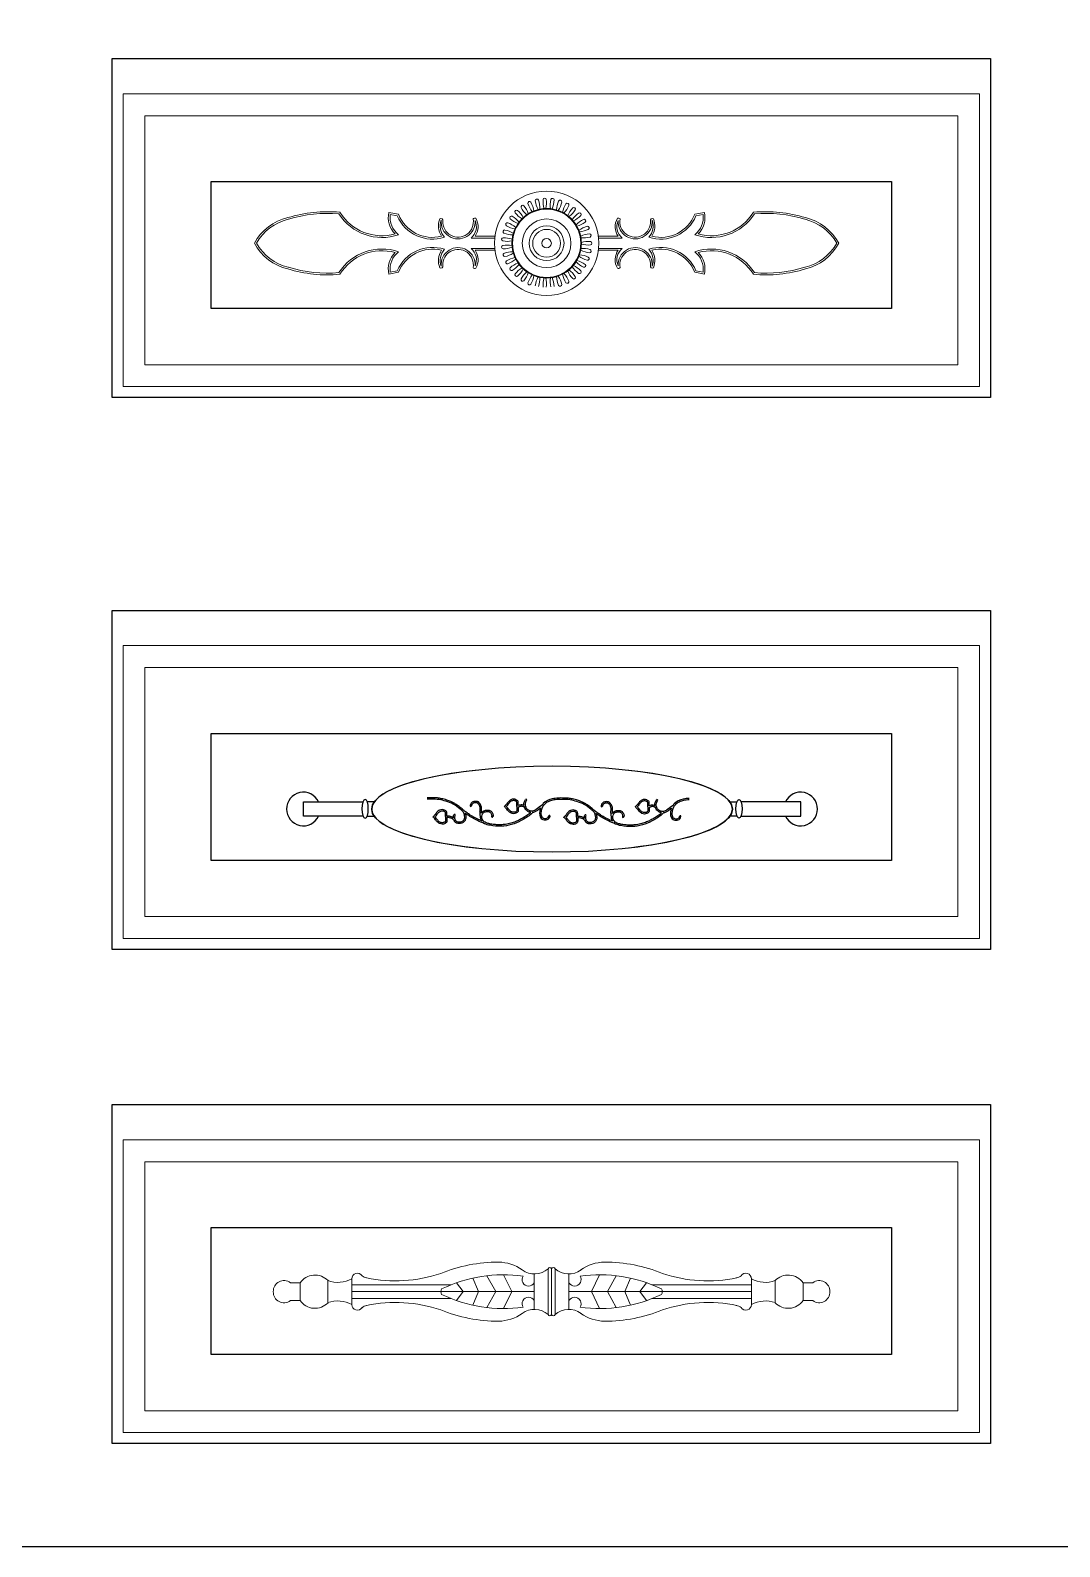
# Model space of a CAD drawing. Header units: millimetres. Extents: x -159343 to -156938, y -78749 to -77939.
# Drawn here: x -158751.1 to -158455.2, y -78748.7 to -78312.9 of the extents above; entities that cross this region are included whole.
import ezdxf

# ---------------------------------------------------------------- set-up
doc = ezdxf.new("R2010")
doc.units = ezdxf.units.MM
doc.header["$LTSCALE"] = 2
doc.header["$MEASUREMENT"] = 0
doc.layers.get('0').update_dxf_attribs({"linetype": 'CONTINUOUS'})
doc.layers.add('ZB_厨柜', color=7, linetype='CONTINUOUS')
doc.layers.add('图层3', color=3, linetype='CONTINUOUS')
doc.layers.add('刀型线', color=67, linetype='CONTINUOUS', lineweight=9)
doc.layers.add('标注', color=7, linetype='CONTINUOUS', lineweight=25)

# ---------------------------------------------------------------- blocks, each defined once
blk = doc.blocks.new('y6y7')
at = {"layer": '标注', "color": 7, "lineweight": 5}
for p, q in [((78411.84, -37299.5), (78411.84, -37296.68)), ((78416.96, -37299.5), (78416.96, -37296.68)), ((78414.4, -37299.5), (78411.84, -37299.5)), ((78414.4, -37299.5), (78416.96, -37299.5)), ((78411.24, -37307.5), (78414.4, -37307.5)), ((78417.56, -37307.5), (78414.4, -37307.5)), ((78410.7, -37314.33), (78414.4, -37314.33)), ((78418.1, -37314.33), (78414.4, -37314.33)), ((78414.4, -37371.78), (78407.8, -37371.78)), ((78414.4, -37371.78), (78407.8, -37371.78)), ((78414.4, -37370.78), (78407.84, -37370.78)), ((78414.4, -37370.78), (78420.97, -37370.78)), ((78414.4, -37371.78), (78421, -37371.78)), ((78414.4, -37371.78), (78421, -37371.78)), ((78414.4, -37372.78), (78407.84, -37372.78)), ((78414.4, -37372.78), (78420.97, -37372.78)), ((78410.7, -37429.23), (78414.4, -37429.23)), ((78418.11, -37429.23), (78414.4, -37429.23)), ((78411.24, -37436.07), (78414.4, -37436.07)), ((78417.56, -37436.07), (78414.4, -37436.07)), ((78414.4, -37444.07), (78411.85, -37444.07)), ((78411.85, -37444.07), (78411.85, -37446.89)), ((78414.4, -37444.07), (78416.96, -37444.07)), ((78416.96, -37444.07), (78416.96, -37446.89))]:
    blk.add_line(p, q, dxfattribs=at)
at = {"layer": '标注', "color": 1, "lineweight": 5}
for p, q in [((78412.42, -37314.33), (78412.42, -37342.89)), ((78414.4, -37314.33), (78414.4, -37339.97)), ((78416.39, -37314.33), (78416.39, -37342.89)), ((78412.42, -37429.23), (78412.42, -37400.67)), ((78416.39, -37429.23), (78416.39, -37400.67)), ((78414.4, -37429.23), (78414.4, -37403.6))]:
    blk.add_line(p, q, dxfattribs=at)
at = {"layer": '标注', "color": 2, "lineweight": 5}
for p, q in [((78414.4, -37339.97), (78414.4, -37366.78)), ((78414.4, -37346.4), (78411.83, -37344.47)), ((78414.4, -37346.4), (78416.98, -37344.47)), ((78414.4, -37350.75), (78410.51, -37349.11)), ((78414.4, -37350.75), (78418.3, -37349.11)), ((78414.4, -37355.75), (78409.82, -37353.2)), ((78414.4, -37355.75), (78418.99, -37353.2)), ((78414.4, -37360.35), (78409.54, -37357.99)), ((78414.4, -37360.35), (78419.27, -37357.99)), ((78414.4, -37366.78), (78409.31, -37366.78)), ((78414.4, -37366.78), (78419.5, -37366.78)), ((78414.4, -37376.78), (78409.31, -37376.78)), ((78414.4, -37376.78), (78419.5, -37376.78)), ((78414.4, -37403.6), (78414.4, -37376.78)), ((78414.4, -37383.21), (78409.54, -37385.58)), ((78414.4, -37383.21), (78419.27, -37385.58)), ((78414.4, -37387.81), (78409.82, -37390.36)), ((78414.4, -37387.81), (78418.99, -37390.36)), ((78414.4, -37392.81), (78410.51, -37394.46)), ((78414.4, -37392.81), (78418.3, -37394.46)), ((78414.4, -37397.17), (78411.83, -37399.09)), ((78414.4, -37397.17), (78416.98, -37399.09))]:
    blk.add_line(p, q, dxfattribs=at)
at = {"layer": '标注', "color": 7, "lineweight": 5}
for centre, radius, start, end in [((78414.28, -37294.84), 3.06, 87.7357, 217.0762), ((78414.52, -37294.84), 3.06, 322.9263, 92.2667), ((78414.79, -37303.74), 5.17, 124.7525, 226.6525), ((78414.02, -37303.74), 5.17, 313.35, 55.2499), ((78403.48, -37310.32), 8.26, 330.9365, 20.0049), ((78425.32, -37310.32), 8.26, 159.9976, 209.066), ((78410.72, -37315.96), 1.63, 90.6089, 236.0231), ((78418.09, -37315.96), 1.63, 303.9794, 89.3935), ((78371.02, -37326.95), 40.28, 341.2382, 12.0238), ((78408.34, -37318.8), 2.09, 3.1584, 45.3565), ((78457.78, -37326.95), 40.28, 167.9786, 198.7643), ((78420.46, -37318.8), 2.09, 134.6459, 176.8441), ((78450.62, -37356.66), 44.72, 157.9933, 179.8598), ((78378.19, -37356.66), 44.72, 0.1426, 22.0091), ((78417.97, -37356.33), 12.07, 181.0484, 215.4363), ((78410.83, -37356.33), 12.07, 324.5661, 358.9541), ((78403.36, -37366.87), 5.95, 318.8168, 36.5516), ((78425.44, -37366.87), 5.95, 143.4508, 221.1857), ((78407.97, -37371.29), 0.524, 105.3004, 250.8308), ((78407.97, -37372.28), 0.524, 109.1716, 254.7021), ((78420.83, -37371.29), 0.524, 289.1716, 74.7021), ((78420.83, -37372.28), 0.524, 285.3004, 70.8308), ((78403.36, -37376.7), 5.95, 323.4508, 41.1857), ((78425.45, -37376.7), 5.95, 138.8168, 216.5516), ((78417.97, -37387.24), 12.07, 144.5661, 178.9541), ((78410.83, -37387.24), 12.07, 1.0484, 35.4363), ((78450.62, -37386.9), 44.72, 180.1426, 202.0091), ((78378.19, -37386.91), 44.72, 337.9933, 359.8598), ((78371.03, -37416.62), 40.28, 347.9786, 18.7643), ((78457.78, -37416.62), 40.28, 161.2382, 192.0238), ((78410.72, -37427.61), 1.63, 123.9794, 269.3935), ((78408.34, -37424.77), 2.09, 314.6459, 356.8441), ((78418.09, -37427.6), 1.63, 270.6089, 56.0231), ((78420.47, -37424.77), 2.09, 183.1584, 225.3565), ((78403.48, -37433.24), 8.26, 339.9976, 29.066), ((78425.32, -37433.24), 8.26, 150.9365, 200.0049), ((78414.79, -37439.82), 5.17, 133.35, 235.2499), ((78414.02, -37439.82), 5.17, 304.7525, 46.6525), ((78414.28, -37448.73), 3.06, 142.9263, 272.2667), ((78414.53, -37448.73), 3.06, 267.7357, 37.0762)]:
    blk.add_arc(centre, radius, start, end, dxfattribs=at)
at = {"layer": '标注', "color": 2, "lineweight": 5}
for centre, radius, start, end in [((78450.52, -37357.99), 40.98, 154.2305, 187.8848), ((78414.4, -37341.6), 1.64, 61.067, 118.9354), ((78378.29, -37357.99), 40.98, 352.1176, 25.772), ((78410.94, -37365.16), 1.86, 299.482, 123.1557), ((78417.87, -37365.16), 1.86, 56.8467, 240.5205), ((78410.94, -37378.4), 1.86, 236.8467, 60.5205), ((78417.87, -37378.4), 1.86, 119.482, 303.1557), ((78450.52, -37385.58), 40.98, 172.1176, 205.772), ((78378.29, -37385.58), 40.98, 334.2305, 7.8848), ((78414.4, -37401.96), 1.64, 241.067, 298.9354)]:
    blk.add_arc(centre, radius, start, end, dxfattribs=at)
blk = doc.blocks.new('调花')
at = {"color": 4}
for centre, radius, start, end in [((6.4, 12.9), 0.501, 174.0944, 0.1746), ((47.5, 13.1), 0.503, 355.4158, 162.8765), ((74.6, 12.1), 0.503, 175.0451, 342.9694), ((23.1, 1.3), 0.5, 143.3954, 322.7227), ((62.8, 5.4), 0.5, 346.5191, 163.1639)]:
    blk.add_arc(centre, radius, start, end, dxfattribs=at)
for points, knots in [([(0, 1), (0.3, 1), (0.7, 1.1), (1.8, 1.1), (2.5, 1.2), (3.7, 1.4), (4.3, 1.5), (5.3, 1.8), (5.9, 2), (7.4, 2.7), (8.4, 3.2), (9.9, 4.5), (10.5, 5.1), (11.4, 6.5), (11.8, 7.3), (12.2, 8.6), (12.3, 9.1), (12.4, 10.2), (12.5, 10.9), (12.4, 12.1), (12.2, 12.6), (12, 13.2), (11.8, 13.4), (11.6, 13.8), (11.4, 14), (11, 14.2), (10.8, 14.4), (10.2, 14.6), (9.7, 14.7), (8.9, 14.7), (8.5, 14.6), (7.8, 14.3), (7.5, 14.1), (7.2, 13.7), (7.1, 13.6), (7, 13.4), (7, 13.2), (7, 13), (6.9, 13), (6.9, 13), (6.9, 12.9), (6.9, 12.9)], [0.074553, 0.074553, 0.074553, 0.074553, 1.114666, 1.114666, 3.343999, 3.343999, 5.111464, 5.111464, 6.87893, 6.87893, 10.413862, 10.413862, 13.306099, 13.306099, 16.198337, 16.198337, 17.603826, 17.603826, 19.782765, 19.782765, 21.448853, 21.448853, 22.479582, 22.479582, 23.459313, 23.459313, 24.439045, 24.439045, 26.03563, 26.03563, 27.632215, 27.632215, 29.228801, 29.228801, 29.652425, 29.652425, 30.499673, 30.499673, 30.620902, 30.620902, 30.703439, 30.703439, 30.703439, 30.703439]), ([(12.7, 7.1), (13, 7.8), (13.7, 10.4), (13.3, 14.5), (9.5, 16.1), (6.8, 15.2), (6, 13.6), (5.9, 13), (5.9, 13)], [15.312614, 15.312614, 15.312614, 15.312614, 17.683241, 22.927089, 25.872587, 28.874452, 30.539402, 30.703439, 30.703439, 30.703439, 30.703439]), ([(18.4, 10.4), (18.7, 10.7), (21.1, 13), (26.2, 16.1), (33.5, 19.3), (41.2, 20.5), (47.7, 19.9), (51.8, 18.9), (53, 18.4)], [2.392348, 2.392348, 2.392348, 2.392348, 3.718045, 12.459379, 20.009956, 27.539148, 35.557318, 39.66696, 39.66696, 39.66696, 39.66696]), ([(19.8, 10.3), (19.9, 10.4), (19.9, 10.4), (21.6, 11.9), (23.4, 13.2), (26.2, 14.7), (27.1, 15.2), (28.8, 16.1), (29.7, 16.5), (31.8, 17.3), (32.9, 17.7), (35.4, 18.4), (36.6, 18.7), (39.1, 19), (40.3, 19.1), (42.8, 19.2), (44, 19.2), (46.3, 18.9), (47.4, 18.8), (49, 18.5), (49.4, 18.4), (50.3, 18.2), (50.8, 18.1), (51.7, 17.8), (52.2, 17.6), (53.1, 17.1), (53.4, 16.8), (54.1, 16), (54.4, 15.5), (54.8, 14.6), (54.9, 14.1), (54.9, 13.1), (54.8, 12.6), (54.6, 11.7), (54.4, 11.3), (54, 10.7), (53.8, 10.4), (53.4, 10.2), (53.3, 10.1), (53.1, 9.9), (52.9, 9.9), (52.5, 9.7), (52.2, 9.7), (51.6, 9.6), (51.3, 9.5), (50.7, 9.5), (50.4, 9.6), (49.9, 9.6), (49.7, 9.7), (49.4, 9.8), (49.3, 9.9), (49, 10.1), (48.9, 10.2), (48.5, 10.6), (48.3, 10.8), (48, 11.5), (47.9, 11.8), (47.8, 12.2), (47.8, 12.3), (47.9, 12.5), (47.9, 12.6), (47.9, 12.8), (47.9, 12.9), (48, 13.1)], [3.452137, 3.452137, 3.452137, 3.452137, 3.687814, 3.687814, 10.458622, 10.458622, 13.435675, 13.435675, 16.412727, 16.412727, 20.308649, 20.308649, 24.204571, 24.204571, 28.035904, 28.035904, 31.867237, 31.867237, 35.220698, 35.220698, 36.611704, 36.611704, 38.00271, 38.00271, 39.833844, 39.833844, 41.664978, 41.664978, 43.496111, 43.496111, 45.327245, 45.327245, 47.158379, 47.158379, 48.52514, 48.52514, 49.891901, 49.891901, 50.514181, 50.514181, 51.136461, 51.136461, 52.193959, 52.193959, 53.246431, 53.246431, 54.298904, 54.298904, 55.081207, 55.081207, 55.758451, 55.758451, 56.435694, 56.435694, 57.790182, 57.790182, 59.144669, 59.144669, 59.56664, 59.56664, 59.988611, 59.988611, 60.432318, 60.432318, 60.432318, 60.432318]), ([(28.8, 6.7), (28.8, 7), (28.9, 7.9), (28.5, 9.7), (30.3, 11), (32.2, 11.3), (34.3, 10.8), (36.2, 9.1), (37.4, 7.2), (38.4, 6.3), (38.8, 6), (38.9, 6)], [0.697078, 0.697078, 0.697078, 0.697078, 1.601827, 3.506317, 5.609318, 7.436503, 9.2455, 11.910396, 14.752319, 15.940506, 16.122764, 16.122764, 16.122764, 16.122764]), ([(55.2, 10.7), (54.9, 10.1), (53.9, 9), (51.6, 8.4), (49.1, 8.6), (47.4, 10.1), (46.7, 11.9), (46.9, 12.9), (47, 13.3)], [48.32275, 48.32275, 48.32275, 48.32275, 50.116936, 52.718699, 55.20834, 57.27498, 59.304814, 60.432318, 60.432318, 60.432318, 60.432318]), ([(53, 18.4), (54.7, 17.6), (58.9, 15.8), (63.6, 13.2), (66.4, 11.1), (67, 10.7)], [0.351974, 0.351974, 0.351974, 0.351974, 5.923318, 14.199871, 16.388407, 16.388407, 16.388407, 16.388407]), ([(55, 16.4), (55.4, 15.8), (55.8, 14.8), (55.9, 13.7), (55.9, 13.2)], [42.475682, 42.475682, 42.475682, 42.475682, 44.303187, 45.75562, 45.75562, 45.75562, 45.75562]), ([(55, 16.4), (55.8, 16), (56.5, 15.7), (59.3, 14.4), (61.4, 13.3), (64, 11.6), (64.8, 11.1), (66.3, 10), (67.1, 9.4), (68.7, 8.1), (69.6, 7.3), (71.4, 5.9), (72.4, 5.1), (74, 4.1), (74.6, 3.7), (75.9, 3), (76.6, 2.6), (78.2, 1.9), (79.2, 1.6), (81.4, 0.9), (82.6, 0.6), (84.8, 0.1), (85.8, -0.1), (87.8, -0.3), (88.8, -0.3), (90.6, -0.4), (91.5, -0.4), (92.9, -0.4), (93.5, -0.4), (94.1, -0.3)], [3.022949, 3.022949, 3.022949, 3.022949, 5.5328, 5.5328, 12.440569, 12.440569, 15.338199, 15.338199, 18.235829, 18.235829, 21.685269, 21.685269, 25.134709, 25.134709, 27.269264, 27.269264, 29.403819, 29.403819, 32.367865, 32.367865, 36.130796, 36.130796, 38.994069, 38.994069, 41.857342, 41.857342, 44.434036, 44.434036, 46.099098, 46.099098, 46.099098, 46.099098]), ([(55.9, 13.2), (56.2, 11.2), (56.2, 10.3), (56.3, 9.6), (56.2, 9.2), (56.2, 8.6), (56.1, 8.2), (56.1, 7.6), (56.1, 7.2), (56.2, 6.7), (56.2, 6.4), (56.4, 5.9), (56.5, 5.6), (56.7, 5.1), (56.8, 4.8), (57.1, 4.4), (57.3, 4.1), (57.6, 3.8), (57.8, 3.7), (58, 3.5), (58.1, 3.5), (58.2, 3.4), (58.3, 3.4), (58.8, 3.3), (59.2, 3.2), (59.8, 3.3), (59.9, 3.3), (60.3, 3.3), (60.4, 3.4), (60.8, 3.5), (60.9, 3.5), (61.3, 3.7), (61.4, 3.8), (61.7, 4.1), (61.8, 4.2), (62, 4.5), (62.1, 4.6), (62.2, 5), (62.3, 5.2), (62.3, 5.5)], [0, 0, 0, 0, 1.165611, 1.165611, 2.190781, 2.190781, 3.215951, 3.215951, 4.352263, 4.352263, 5.325176, 5.325176, 6.298088, 6.298088, 7.300345, 7.300345, 8.206375, 8.206375, 9.112405, 9.112405, 9.570913, 9.570913, 10.02942, 10.02942, 11.438047, 11.438047, 12.018612, 12.018612, 12.599176, 12.599176, 13.445044, 13.445044, 14.290912, 14.290912, 15.034228, 15.034228, 15.705027, 15.705027, 16.533805, 16.533805, 16.533805, 16.533805]), ([(67, 10.7), (66.8, 11.3), (66.4, 12.7), (66.4, 14.9), (67.5, 16.9), (69.3, 18.2), (71.3, 18.4), (73.2, 18), (74.3, 17.1), (74.7, 16.3), (74.8, 16.1)], [0.035651, 0.035651, 0.035651, 0.035651, 1.874855, 4.409681, 6.50746, 8.529368, 10.738623, 12.46723, 14.278734, 14.937207, 14.937207, 14.937207, 14.937207]), ([(68.3, 9.7), (68, 10.9), (67.8, 11.5), (67.6, 12), (67.6, 12.3), (67.4, 13.3), (67.4, 13.9), (67.6, 14.9), (67.7, 15.2), (68, 15.7), (68.2, 16), (68.7, 16.5), (68.9, 16.7), (69.5, 17), (69.8, 17.2), (70.5, 17.3), (70.9, 17.3), (71.5, 17.3), (71.7, 17.3), (72.2, 17.2), (72.4, 17.1), (72.7, 17), (72.8, 16.9), (73.1, 16.8), (73.2, 16.7), (73.5, 16.4), (73.6, 16.2), (73.9, 15.8), (74, 15.6), (74.3, 14.9), (74.3, 14.3), (74.3, 13.5), (74.3, 13.2), (74.2, 12.8), (74.2, 12.5), (74.1, 12.2)], [0.106703, 0.106703, 0.106703, 0.106703, 0.78033, 0.78033, 1.852393, 1.852393, 4.188875, 4.188875, 5.408254, 5.408254, 6.627633, 6.627633, 7.847012, 7.847012, 9.204532, 9.204532, 10.562052, 10.562052, 11.424788, 11.424788, 12.287524, 12.287524, 12.917161, 12.917161, 13.546797, 13.546797, 14.461098, 14.461098, 15.375399, 15.375399, 17.486806, 17.486806, 18.22499, 18.22499, 19.151006, 19.151006, 19.151006, 19.151006]), ([(74.8, 16.1), (75.1, 15.7), (75.8, 14.9), (77.3, 14.2), (78.7, 13.9), (79.7, 13.8), (80, 13.8)], [0.335272, 0.335272, 0.335272, 0.335272, 1.822894, 3.380177, 5.221317, 6.227073, 6.227073, 6.227073, 6.227073]), ([(75.3, 14.2), (75.3, 13.7), (75.3, 13), (75.2, 12.3), (75.1, 12)], [16.962924, 16.962924, 16.962924, 16.962924, 18.21912, 19.151006, 19.151006, 19.151006, 19.151006]), ([(75.3, 14.2), (75.4, 14.1), (75.5, 14.1), (75.7, 13.9), (75.9, 13.8), (76.3, 13.6), (76.5, 13.5), (77, 13.3), (77.3, 13.2), (77.8, 13.1), (78, 13), (78.5, 12.9), (78.7, 12.9), (79.2, 12.9), (79.4, 12.8), (79.7, 12.8), (79.8, 12.8), (80, 12.8)], [1.925475, 1.925475, 1.925475, 1.925475, 2.13396, 2.13396, 2.611035, 2.611035, 3.28256, 3.28256, 3.984925, 3.984925, 4.68729, 4.68729, 5.272582, 5.272582, 5.857873, 5.857873, 6.195776, 6.195776, 6.195776, 6.195776]), ([(80.9, 13.4), (81, 13.6), (81, 13.7), (81.1, 14.1), (81.1, 14.4), (81.1, 14.8), (81.1, 14.9), (81.1, 15.2), (81.1, 15.4), (81.1, 15.7), (81, 16), (81, 16.3), (81.1, 16.4), (81.1, 16.5), (81.1, 16.6), (81.1, 16.6), (81.2, 16.7), (81.3, 16.8), (81.4, 17), (81.8, 17.2), (82, 17.3), (82.4, 17.5), (82.6, 17.5), (83.2, 17.6), (83.5, 17.6), (84.1, 17.6), (84.4, 17.5), (85, 17.2), (85.3, 17.1), (85.7, 16.7), (86, 16.5), (86.5, 16), (86.8, 15.7), (87.3, 15), (87.6, 14.6), (88.1, 13.9), (88.3, 13.7), (88.5, 13.5), (88.6, 13.4), (88.6, 13.4)], [0.174632, 0.174632, 0.174632, 0.174632, 0.621652, 0.621652, 1.30702, 1.30702, 1.654874, 1.654874, 2.002728, 2.002728, 2.721917, 2.721917, 3.297983, 3.297983, 3.647936, 3.647936, 3.997889, 3.997889, 4.863401, 4.863401, 5.728913, 5.728913, 6.594425, 6.594425, 7.83059, 7.83059, 9.066755, 9.066755, 10.153458, 10.153458, 11.240161, 11.240161, 12.653334, 12.653334, 14.066507, 14.066507, 14.871925, 14.871925, 14.982387, 14.982387, 14.982387, 14.982387]), ([(80.9, 13.4), (81, 13.3), (81, 13.1), (81.1, 12.7), (81.1, 12.4), (81.1, 12), (81.1, 11.9), (81.1, 11.6), (81.1, 11.5), (81.1, 11.1), (81, 10.8), (81, 10.5), (81.1, 10.4), (81.1, 10.3), (81.1, 10.2), (81.1, 10.2), (81.2, 10.1), (81.3, 10), (81.4, 9.8), (81.8, 9.6), (82, 9.5), (82.4, 9.3), (82.6, 9.3), (83.2, 9.2), (83.5, 9.2), (84.1, 9.3), (84.4, 9.3), (85, 9.6), (85.3, 9.7), (85.7, 10.1), (86, 10.3), (86.5, 10.8), (86.8, 11.1), (87.3, 11.8), (87.6, 12.2), (88.1, 12.9), (88.3, 13.1), (88.6, 13.4), (88.6, 13.4), (88.6, 13.4)], [0.174632, 0.174632, 0.174632, 0.174632, 0.621653, 0.621653, 1.30702, 1.30702, 1.654873, 1.654873, 2.002727, 2.002727, 2.721916, 2.721916, 3.297982, 3.297982, 3.647935, 3.647935, 3.997888, 3.997888, 4.863402, 4.863402, 5.728916, 5.728916, 6.59443, 6.59443, 7.830728, 7.830728, 9.067026, 9.067026, 10.151265, 10.151265, 11.235505, 11.235505, 12.65661, 12.65661, 14.077715, 14.077715, 14.954443, 14.954443, 14.984114, 14.984114, 14.984114, 14.984114]), ([(0, 0), (1.4, 0.1), (5.3, 0.4), (9.5, 2.4), (11.3, 4.6), (11.6, 5)], [0, 0, 0, 0, 4.352817, 11.667196, 12.956795, 12.956795, 12.956795, 12.956795]), ([(11.6, 5), (13, 6), (15.2, 7.8), (18.2, 9.6), (21, 9.2), (23.1, 7.3), (24, 4.3), (23.2, 2.3), (22.7, 1.6)], [0.786819, 0.786819, 0.786819, 0.786819, 6.226561, 8.936619, 11.303666, 13.994186, 17.59692, 20.047588, 20.047588, 20.047588, 20.047588]), ([(12.7, 7.1), (13.1, 7.3), (13.4, 7.6), (14.2, 8.2), (14.6, 8.5), (15.3, 9), (15.5, 9.1), (16.1, 9.5), (16.4, 9.7), (17.1, 10), (17.4, 10.2), (18, 10.3), (18.2, 10.3), (18.4, 10.4)], [2.940673, 2.940673, 2.940673, 2.940673, 4.296123, 4.296123, 5.713593, 5.713593, 6.665005, 6.665005, 7.616417, 7.616417, 8.542638, 8.542638, 9.004321, 9.004321, 9.004321, 9.004321]), ([(19.8, 10.3), (20.6, 10.2), (21.3, 9.9), (22.6, 9.1), (23.2, 8.5), (23.9, 7.4), (24.1, 6.9), (24.3, 6.4)], [10.162817, 10.162817, 10.162817, 10.162817, 12.042919, 12.042919, 14.100631, 14.100631, 15.384912, 15.384912, 15.384912, 15.384912]), ([(24.6, 5.2), (24.6, 4.8), (24.7, 4.3), (24.6, 3.2), (24.4, 2.5), (23.9, 1.6), (23.7, 1.3), (23.5, 1)], [16.454967, 16.454967, 16.454967, 16.454967, 17.517162, 17.517162, 19.223573, 19.223573, 20.047588, 20.047588, 20.047588, 20.047588]), ([(24.3, 6.4), (24.4, 6.4), (24.4, 6.4), (24.7, 6.2), (24.8, 6.2), (25.1, 6.1), (25.2, 6), (25.7, 5.9), (26, 5.9), (26.5, 5.8), (26.7, 5.9), (27, 5.9), (27.1, 5.9), (27.4, 6), (27.6, 6.1), (27.9, 6.2), (28.1, 6.3), (28.8, 6.7)], [0.32284, 0.32284, 0.32284, 0.32284, 0.618782, 0.618782, 1.177065, 1.177065, 1.735347, 1.735347, 2.851911, 2.851911, 3.616096, 3.616096, 4.181026, 4.181026, 4.745956, 4.745956, 5.358917, 5.358917, 5.358917, 5.358917]), ([(24.6, 5.2), (25.4, 4.9), (26.9, 4.7), (28.2, 5.2), (28.7, 5.4)], [1.174461, 1.174461, 1.174461, 1.174461, 3.878205, 5.271989, 5.271989, 5.271989, 5.271989]), ([(28.7, 5.4), (28.8, 5.1), (28.9, 4.1), (28.5, 2.3), (30.3, 1), (32.2, 0.6), (34.3, 1.1), (36.2, 2.8), (37.4, 4.8), (38.4, 5.7), (38.8, 5.9), (38.9, 6)], [0.537259, 0.537259, 0.537259, 0.537259, 1.601827, 3.506317, 5.609318, 7.436503, 9.2455, 11.910396, 14.752319, 15.940506, 16.122142, 16.122142, 16.122142, 16.122142]), ([(29.7, 6), (29.7, 6.1), (29.7, 6.3), (29.8, 6.7), (29.8, 6.9), (29.8, 7.4), (29.8, 7.5), (29.8, 7.8), (29.8, 7.9), (29.8, 8.3), (29.8, 8.5), (29.8, 8.9), (29.8, 9), (29.8, 9.1), (29.8, 9.1), (29.8, 9.2), (29.9, 9.2), (30, 9.4), (30.1, 9.5), (30.5, 9.8), (30.7, 9.9), (31.1, 10.1), (31.3, 10.1), (31.9, 10.2), (32.2, 10.2), (32.8, 10.1), (33.1, 10), (33.7, 9.8), (34, 9.7), (34.4, 9.3), (34.7, 9.1), (35.2, 8.6), (35.5, 8.3), (36, 7.5), (36.3, 7.1), (36.8, 6.5), (37, 6.3), (37.2, 6), (37.3, 6), (37.3, 6)], [0.174632, 0.174632, 0.174632, 0.174632, 0.621652, 0.621652, 1.30702, 1.30702, 1.654874, 1.654874, 2.002728, 2.002728, 2.721917, 2.721917, 3.297983, 3.297983, 3.647936, 3.647936, 3.997889, 3.997889, 4.863401, 4.863401, 5.728913, 5.728913, 6.594425, 6.594425, 7.83059, 7.83059, 9.066755, 9.066755, 10.153458, 10.153458, 11.240161, 11.240161, 12.653334, 12.653334, 14.066507, 14.066507, 14.871925, 14.871925, 14.982387, 14.982387, 14.982387, 14.982387]), ([(29.7, 6), (29.7, 5.8), (29.7, 5.7), (29.8, 5.3), (29.8, 5), (29.8, 4.6), (29.8, 4.4), (29.8, 4.2), (29.8, 4), (29.8, 3.6), (29.8, 3.4), (29.8, 3.1), (29.8, 3), (29.8, 2.8), (29.8, 2.8), (29.8, 2.7), (29.9, 2.7), (30, 2.6), (30.1, 2.4), (30.5, 2.2), (30.7, 2.1), (31.1, 1.9), (31.3, 1.8), (31.9, 1.7), (32.2, 1.7), (32.8, 1.8), (33.1, 1.9), (33.7, 2.1), (34, 2.3), (34.4, 2.6), (34.7, 2.8), (35.2, 3.4), (35.5, 3.7), (36, 4.4), (36.3, 4.8), (36.8, 5.5), (37, 5.7), (37.3, 6), (37.3, 6), (37.3, 6)], [0.174632, 0.174632, 0.174632, 0.174632, 0.621653, 0.621653, 1.30702, 1.30702, 1.654873, 1.654873, 2.002727, 2.002727, 2.721916, 2.721916, 3.297982, 3.297982, 3.647935, 3.647935, 3.997888, 3.997888, 4.863402, 4.863402, 5.728916, 5.728916, 6.59443, 6.59443, 7.830728, 7.830728, 9.067026, 9.067026, 10.151265, 10.151265, 11.235505, 11.235505, 12.65661, 12.65661, 14.077715, 14.077715, 14.954443, 14.954443, 14.984114, 14.984114, 14.984114, 14.984114]), ([(68.3, 9.7), (69, 9.1), (71.3, 7.2), (75.2, 4.1), (80.5, 2.1), (85.8, 0.8), (90.3, 0.5), (93.1, 0.6), (94.1, 0.7)], [18.036754, 18.036754, 18.036754, 18.036754, 20.782406, 26.996073, 32.758061, 37.699349, 43.159614, 46.165682, 46.165682, 46.165682, 46.165682])]:
    blk.add_open_spline(points, degree=3, knots=knots, dxfattribs=at)
for points in [[(80, 13.8), (80.1, 15), (80.2, 16.9), (81.7, 18.3), (83.5, 18.6), (85.3, 18.2), (87.4, 16.5), (89.1, 14.3), (90, 13.5), (90.2, 13.4)], [(80, 12.8), (80.1, 11.8), (80.2, 9.9), (81.7, 8.5), (83.5, 8.2), (85.3, 8.6), (87.4, 10.3), (89.1, 12.5), (90, 13.3), (90.2, 13.4)], [(55.2, 10.7), (55.2, 9.1), (55.2, 6.5), (56.2, 4), (57.4, 2.7), (59.9, 2.3), (61.5, 2.7), (62.9, 4.1), (63.3, 5.2)]]:
    blk.add_spline(points, degree=3, dxfattribs=at)
blk = doc.blocks.new('A$C2118703F')
at = {"layer": 'ZB_厨柜', "color": 253}
for points in [[(22.02, 10.36), (4.83, 10.36), (4.83, 14.45), (21.98, 14.45)], [(25.21, 14.45), (23.19, 14.45)], [(127.42, 14.45), (129.44, 14.45)], [(130.62, 10.36), (147.81, 10.36), (147.81, 14.45), (130.66, 14.45)], [(23.16, 10.36), (25.19, 10.36)], [(129.48, 10.36), (127.44, 10.36)]]:
    blk.add_lwpolyline(points, dxfattribs=at)
for centre, start, end in [((4.83, 12.41), 25.0623, 334.9377), ((147.81, 12.41), 205.0623, 154.9377)]:
    blk.add_arc(centre, 4.83, start, end, dxfattribs=at)
for start_param, end_param in [(5.152726, 7.421904), (8.295533, 10.555237)]:
    blk.add_ellipse((76.32, 12.39), major_axis=(-51.84, 0), ratio=0.236691, start_param=start_param, end_param=end_param, dxfattribs=at)
for centre, major_axis, ratio in [((76.32, 12.39), (-51.84, 0), 0.239076), ((130.05, 12.46), (0, 2.7), 0.333356)]:
    blk.add_ellipse(centre, major_axis=major_axis, ratio=ratio, dxfattribs=at)
at = {"layer": 'ZB_厨柜', "color": 253, "extrusion": (0, 0, -1)}
blk.add_ellipse((22.59, 12.46), major_axis=(0, 2.7), ratio=0.333356, dxfattribs=at)
at = {"color": 4, "xscale": 0.4000000000039184, "yscale": 0.4000000000039184, "zscale": 0.4000000000039184, "rotation": 180.0710730832582}
for p in [(78.11, 15.55), (115.75, 15.46)]:
    blk.add_blockref('调花', p, dxfattribs=at)

msp = doc.modelspace()

# ---------------------------------------------------------------- linework, layer by layer
at = {"color": 0}
for p, q in [((-158727.58, -78418.48), (-158727.58, -78321.04)), ((-158475.04, -78321.04), (-158475.04, -78418.48)), ((-158699.1, -78392.88), (-158699.1, -78356.42)), ((-158503.52, -78356.42), (-158503.52, -78392.88)), ((-158503.52, -78392.88), (-158699.1, -78392.88)), ((-158475.04, -78418.48), (-158727.58, -78418.48)), ((-158727.58, -78577.06), (-158727.58, -78479.62)), ((-158475.04, -78479.62), (-158475.04, -78577.06)), ((-158699.1, -78551.46), (-158699.1, -78515)), ((-158503.52, -78515), (-158503.52, -78551.46)), ((-158503.52, -78551.46), (-158699.1, -78551.46)), ((-158475.04, -78577.06), (-158727.58, -78577.06)), ((-158727.58, -78719.06), (-158727.58, -78621.62)), ((-158475.04, -78621.62), (-158475.04, -78719.06)), ((-158699.1, -78693.46), (-158699.1, -78657)), ((-158503.52, -78657), (-158503.52, -78693.46)), ((-158503.52, -78693.46), (-158699.1, -78693.46)), ((-158475.04, -78719.06), (-158727.58, -78719.06))]:
    msp.add_line(p, q, dxfattribs=at)
at = {"color": 0, "lineweight": 5}
for p, q in [((-158648.03, -78365.27), (-158645.22, -78365.79)), ((-158647.63, -78365.85), (-158645.58, -78366.23)), ((-158557.28, -78365.27), (-158560.09, -78365.79)), ((-158557.68, -78365.85), (-158559.73, -78366.23)), ((-158624.36, -78372.63), (-158617.58, -78372.63)), ((-158623.23, -78372.13), (-158617.52, -78372.13)), ((-158582.08, -78372.13), (-158587.79, -78372.13)), ((-158580.95, -78372.63), (-158587.73, -78372.63)), ((-158624.36, -78375.63), (-158617.58, -78375.63)), ((-158623.23, -78376.13), (-158617.52, -78376.13)), ((-158582.08, -78376.13), (-158587.79, -78376.13)), ((-158580.95, -78375.63), (-158587.73, -78375.63)), ((-158648.03, -78382.99), (-158645.22, -78382.47)), ((-158647.63, -78382.41), (-158645.58, -78382.03)), ((-158557.28, -78382.99), (-158560.09, -78382.47)), ((-158557.68, -78382.41), (-158559.73, -78382.03))]:
    msp.add_line(p, q, dxfattribs=at)
for radius in [15, 10, 9.8, 7, 5, 4, 1.36]:
    msp.add_circle((-158602.66, -78374.13), radius, dxfattribs=at)
for centre, radius, start, end in [((-158605.44, -78361.92), 0.485, 23.739, 182.0847), ((-158603.22, -78361.62), 0.485, 13.4533, 171.799), ((-158596.25, -78361.88), 7.45, 177.5267, 197.8003), ((-158610.13, -78362.5), 7.45, 347.3426, 7.6161), ((-158594.16, -78363.22), 7.45, 167.241, 187.5146), ((-158600.97, -78361.72), 0.485, 3.1676, 161.5133), ((-158665.68, -78403.73), 38.68, 84.6787, 107.0896), ((-158665.68, -78403.73), 38.18, 85.0488, 107.0896), ((-158650, -78357.78), 14.7, 212.5462, 288.9673), ((-158650, -78357.78), 14.2, 211.5614, 285.4356), ((-158641.4, -78366.69), 6.78, 167.8772, 224.734), ((-158641.4, -78366.69), 6.28, 172.3031, 232.5542), ((-158635.46, -78361.95), 10.49, 201.4321, 284.2907), ((-158611.31, -78365.08), 0.485, 54.5962, 212.9419), ((-158605.89, -78360.69), 7.45, 218.6696, 238.9431), ((-158615.94, -78370.29), 7.45, 28.4854, 48.759), ((-158609.55, -78363.68), 0.485, 44.3104, 202.6562), ((-158603.44, -78360.32), 7.45, 208.3839, 228.6574), ((-158615.04, -78367.98), 7.45, 18.1997, 38.4733), ((-158607.58, -78362.62), 0.485, 34.0247, 192.3704), ((-158600.96, -78360.41), 7.45, 198.0981, 218.3717), ((-158613.74, -78365.87), 7.45, 7.914, 28.1876), ((-158598.54, -78360.93), 7.45, 187.8124, 208.086), ((-158612.09, -78364.02), 7.45, 357.6283, 17.9019), ((-158607.94, -78361.35), 7.45, 337.0569, 357.3304), ((-158592.35, -78364.91), 7.45, 156.9553, 177.2289), ((-158605.57, -78360.61), 7.45, 326.7711, 347.0447), ((-158598.79, -78362.22), 0.485, 352.8819, 151.2276), ((-158590.87, -78366.9), 7.45, 146.6696, 166.9431), ((-158603.11, -78360.31), 7.45, 316.4854, 336.759), ((-158596.72, -78363.11), 0.485, 342.5962, 140.9419), ((-158589.77, -78369.12), 7.45, 136.3839, 156.6574), ((-158600.63, -78360.45), 7.45, 306.1997, 326.4733), ((-158589.08, -78371.5), 7.45, 126.0981, 146.3717), ((-158594.85, -78364.34), 0.485, 332.3104, 130.6562), ((-158593.23, -78365.89), 0.485, 322.0247, 120.3704), ((-158569.85, -78361.95), 10.49, 255.7093, 338.5679), ((-158555.31, -78357.78), 14.7, 251.0327, 327.4538), ((-158563.91, -78366.69), 6.28, 307.4458, 7.6969), ((-158555.31, -78357.78), 14.2, 254.5644, 328.4386), ((-158563.91, -78366.69), 6.78, 315.266, 12.1228), ((-158539.63, -78403.73), 38.68, 72.9104, 95.3213), ((-158539.63, -78403.73), 38.18, 72.9104, 94.9512), ((-158673.65, -78381.12), 14.76, 103.2976, 151.7275), ((-158673.65, -78381.12), 14.26, 103.2976, 150.6418), ((-158635.46, -78361.95), 10.99, 202.8938, 288.1482), ((-158628.26, -78369.12), 5.5, 158.169, 213.0178), ((-158633.06, -78367.55), 0.569, 344.7852, 122.8534), ((-158628.26, -78369.12), 5, 161.2272, 220.9211), ((-158628.11, -78367.97), 4.9, 174.5949, 4.1708), ((-158628.11, -78367.97), 4.4, 176.481, 10.7538), ((-158627.11, -78369.37), 4.26, 310.1442, 24.3388), ((-158623.29, -78367.51), 0.618, 63.0491, 144.7963), ((-158627.11, -78369.37), 4.76, 324.6096, 30.4827), ((-158614.72, -78370.8), 0.485, 85.4533, 243.799), ((-158616.03, -78377.65), 7.45, 59.3426, 79.6161), ((-158613.93, -78368.7), 0.485, 75.1676, 233.5133), ((-158610.41, -78362.68), 7.45, 239.241, 259.5146), ((-158616.44, -78375.2), 7.45, 49.0569, 69.3304), ((-158612.78, -78366.77), 0.485, 64.8819, 223.2276), ((-158608.24, -78361.48), 7.45, 228.9553, 249.2289), ((-158616.41, -78372.72), 7.45, 38.7711, 59.0447), ((-158598.22, -78361.03), 7.45, 295.914, 316.1876), ((-158588.83, -78373.96), 7.45, 115.8124, 136.086), ((-158595.96, -78362.03), 7.45, 285.6283, 305.9019), ((-158589.02, -78376.44), 7.45, 105.5267, 125.8003), ((-158593.9, -78363.42), 7.45, 275.3426, 295.6161), ((-158591.91, -78367.71), 0.485, 311.739, 110.0847), ((-158590.93, -78369.73), 0.485, 301.4533, 99.799), ((-158578.2, -78369.37), 4.76, 149.5173, 215.3904), ((-158578.2, -78369.37), 4.26, 155.6612, 229.8558), ((-158582.02, -78367.51), 0.618, 35.2037, 116.9509), ((-158577.2, -78367.97), 4.9, 175.8292, 5.4051), ((-158577.2, -78367.97), 4.4, 169.2462, 3.519), ((-158569.85, -78361.95), 10.99, 251.8518, 337.1062), ((-158577.05, -78369.12), 5, 319.0789, 18.7728), ((-158572.26, -78367.55), 0.569, 57.1466, 195.2148), ((-158577.05, -78369.12), 5.5, 326.9822, 21.831), ((-158531.66, -78381.12), 14.26, 29.3582, 76.7024), ((-158531.66, -78381.12), 14.76, 28.2725, 76.7024), ((-158673.65, -78367.14), 14.76, 208.2725, 256.7024), ((-158673.65, -78367.14), 14.26, 209.3582, 256.7024), ((-158615.12, -78373.01), 0.485, 95.739, 254.0847), ((-158613.94, -78366.14), 7.45, 259.8124, 280.086), ((-158613.94, -78382.12), 7.45, 79.914, 100.1876), ((-158615.19, -78379.98), 7.45, 69.6283, 89.9019), ((-158612.33, -78364.25), 7.45, 249.5267, 269.8003), ((-158589.65, -78378.83), 7.45, 95.241, 115.5146), ((-158592.13, -78365.16), 7.45, 265.0569, 285.3304), ((-158590.7, -78381.08), 7.45, 84.9553, 105.2289), ((-158590.7, -78367.18), 7.45, 254.7711, 275.0447), ((-158590.34, -78371.89), 0.485, 291.1676, 89.5133), ((-158590.14, -78374.13), 0.485, 280.8819, 79.2276), ((-158531.66, -78367.14), 14.26, 283.2976, 330.6418), ((-158531.66, -78367.14), 14.76, 283.2976, 331.7275), ((-158650, -78390.48), 14.7, 71.0327, 147.4538), ((-158650, -78390.48), 14.2, 74.5644, 148.4386), ((-158641.4, -78381.57), 6.78, 135.266, 192.1228), ((-158641.4, -78381.57), 6.28, 127.4458, 187.6969), ((-158635.46, -78386.31), 10.99, 71.8518, 157.1062), ((-158635.46, -78386.31), 10.49, 75.7093, 158.5679), ((-158628.26, -78379.14), 5.5, 146.9822, 201.831), ((-158628.26, -78379.14), 5, 139.0789, 198.7728), ((-158628.11, -78380.29), 4.9, 355.8292, 185.4051), ((-158628.11, -78380.29), 4.4, 349.2462, 183.519), ((-158627.11, -78378.89), 4.26, 335.6612, 49.8558), ((-158627.11, -78378.89), 4.76, 329.5173, 35.3904), ((-158615.12, -78375.25), 0.485, 106.0247, 264.3704), ((-158614.72, -78377.46), 0.485, 116.3104, 274.6562), ((-158615.19, -78368.28), 7.45, 270.0981, 290.3717), ((-158612.33, -78384.01), 7.45, 90.1997, 110.4733), ((-158616.03, -78370.61), 7.45, 280.3839, 300.6574), ((-158610.41, -78385.58), 7.45, 100.4854, 120.759), ((-158616.44, -78373.06), 7.45, 290.6696, 310.9431), ((-158589.02, -78371.82), 7.45, 234.1997, 254.4733), ((-158593.9, -78384.84), 7.45, 64.3839, 84.6574), ((-158589.65, -78369.43), 7.45, 244.4854, 264.759), ((-158592.13, -78383.1), 7.45, 74.6696, 94.9431), ((-158590.93, -78378.53), 0.485, 260.3104, 58.6562), ((-158590.34, -78376.37), 0.485, 270.5962, 68.9419), ((-158578.2, -78378.89), 4.76, 144.6096, 210.4827), ((-158578.2, -78378.89), 4.26, 130.1442, 204.3388), ((-158577.2, -78380.29), 4.9, 354.5949, 184.1708), ((-158577.2, -78380.29), 4.4, 356.481, 190.7538), ((-158569.85, -78386.31), 10.99, 22.8938, 108.1482), ((-158577.05, -78379.14), 5, 341.2272, 40.9211), ((-158569.85, -78386.31), 10.49, 21.4321, 104.2907), ((-158577.05, -78379.14), 5.5, 338.169, 33.0178), ((-158555.31, -78390.48), 14.7, 32.5462, 108.9673), ((-158563.91, -78381.57), 6.28, 352.3031, 52.5542), ((-158555.31, -78390.48), 14.2, 31.5614, 105.4356), ((-158563.91, -78381.57), 6.78, 347.8772, 44.734), ((-158665.68, -78344.53), 38.68, 252.9104, 275.3213), ((-158665.68, -78344.53), 38.18, 252.9104, 274.9512), ((-158633.06, -78380.71), 0.569, 237.1466, 15.2148), ((-158623.29, -78380.75), 0.618, 215.2037, 296.9509), ((-158613.93, -78379.56), 0.485, 126.5962, 284.9419), ((-158612.78, -78381.49), 0.485, 136.8819, 295.2276), ((-158608.24, -78386.78), 7.45, 110.7711, 131.0447), ((-158616.41, -78375.53), 7.45, 300.9553, 321.2289), ((-158611.31, -78383.18), 0.485, 147.1676, 305.5133), ((-158605.89, -78387.57), 7.45, 121.0569, 141.3304), ((-158615.94, -78377.97), 7.45, 311.241, 331.5146), ((-158603.44, -78387.94), 7.45, 131.3426, 151.6161), ((-158615.04, -78380.28), 7.45, 321.5267, 341.8003), ((-158600.96, -78387.85), 7.45, 141.6283, 161.9019), ((-158590.87, -78381.36), 7.45, 193.0569, 213.3304), ((-158603.11, -78387.95), 7.45, 23.241, 43.5146), ((-158589.77, -78379.14), 7.45, 203.3426, 223.6161), ((-158600.63, -78387.81), 7.45, 33.5267, 53.8003), ((-158589.08, -78376.76), 7.45, 213.6283, 233.9019), ((-158598.22, -78387.23), 7.45, 43.8124, 64.086), ((-158588.83, -78374.3), 7.45, 223.914, 244.1876), ((-158595.96, -78386.23), 7.45, 54.0981, 74.3717), ((-158593.23, -78382.37), 0.485, 239.739, 38.0847), ((-158591.91, -78380.55), 0.485, 250.0247, 48.3704), ((-158582.02, -78380.75), 0.618, 243.0491, 324.7963), ((-158572.26, -78380.71), 0.569, 164.7852, 302.8534), ((-158539.63, -78344.53), 38.68, 264.6787, 287.0896), ((-158539.63, -78344.53), 38.18, 265.0488, 287.0896), ((-158609.55, -78384.58), 0.485, 157.4533, 315.799), ((-158607.58, -78385.64), 0.485, 167.739, 326.0847), ((-158613.74, -78382.39), 7.45, 331.8124, 352.086), ((-158598.54, -78387.33), 7.45, 151.914, 172.1876), ((-158612.09, -78384.24), 7.45, 342.0981, 2.3717), ((-158596.25, -78386.38), 7.45, 162.1997, 182.4733), ((-158610.13, -78385.76), 7.45, 352.3839, 12.6574), ((-158594.16, -78385.04), 7.45, 172.4854, 192.759), ((-158607.94, -78386.91), 7.45, 2.6696, 22.9431), ((-158592.35, -78383.35), 7.45, 182.7711, 203.0447), ((-158605.57, -78387.65), 7.45, 12.9553, 33.2289), ((-158598.79, -78386.04), 0.485, 208.8819, 7.2276), ((-158596.72, -78385.15), 0.485, 219.1676, 17.5133), ((-158594.85, -78383.92), 0.485, 229.4533, 27.799)]:
    msp.add_arc(centre, radius, start, end, dxfattribs=at)
at = {"layer": '刀型线', "color": 0}
for p, q in [((-158724.43, -78415.33), (-158724.43, -78331.17)), ((-158724.43, -78331.17), (-158478.19, -78331.17)), ((-158478.19, -78331.17), (-158478.19, -78415.33)), ((-158718.13, -78409.03), (-158718.13, -78337.47)), ((-158718.13, -78337.47), (-158484.49, -78337.47)), ((-158484.49, -78337.47), (-158484.49, -78409.03)), ((-158484.49, -78409.03), (-158718.13, -78409.03)), ((-158478.19, -78415.33), (-158724.43, -78415.33)), ((-158724.43, -78573.91), (-158724.43, -78489.75)), ((-158724.43, -78489.75), (-158478.19, -78489.75)), ((-158478.19, -78489.75), (-158478.19, -78573.91)), ((-158718.13, -78567.61), (-158718.13, -78496.05)), ((-158718.13, -78496.05), (-158484.49, -78496.05)), ((-158484.49, -78496.05), (-158484.49, -78567.61)), ((-158484.49, -78567.61), (-158718.13, -78567.61)), ((-158478.19, -78573.91), (-158724.43, -78573.91)), ((-158724.43, -78715.91), (-158724.43, -78631.75)), ((-158724.43, -78631.75), (-158478.19, -78631.75)), ((-158478.19, -78631.75), (-158478.19, -78715.91)), ((-158718.13, -78709.61), (-158718.13, -78638.05)), ((-158718.13, -78638.05), (-158484.49, -78638.05)), ((-158484.49, -78638.05), (-158484.49, -78709.61)), ((-158484.49, -78709.61), (-158718.13, -78709.61)), ((-158478.19, -78715.91), (-158724.43, -78715.91))]:
    msp.add_line(p, q, dxfattribs=at)
at = {"layer": '图层3', "color": 0}
for p, q in [((-158699.1, -78356.42), (-158503.52, -78356.42)), ((-158699.1, -78515), (-158503.52, -78515)), ((-158699.1, -78657), (-158503.52, -78657))]:
    msp.add_line(p, q, dxfattribs=at)
at = {"layer": '标注', "color": 0}
for p, q in [((-158727.58, -78321.04), (-158475.04, -78321.04)), ((-158727.58, -78479.62), (-158475.04, -78479.62)), ((-158727.58, -78621.62), (-158475.04, -78621.62))]:
    msp.add_line(p, q, dxfattribs=at)
at = {"layer": '标注', "color": 7}
msp.add_lwpolyline([(-159342.95, -77938.6), (-156937.6, -77938.6), (-156937.6, -78748.67), (-159342.95, -78748.67)], close=True, dxfattribs=at)

# ---------------------------------------------------------------- block references
at = {"layer": 'ZB_厨柜', "color": 0}
msp.add_blockref('A$C2118703F', (-158677.43, -78549.11), dxfattribs=at)
at = {"layer": '标注', "color": 0, "rotation": 270}
msp.add_blockref('y6y7', (-121229.45, -260.99), dxfattribs=at)

doc.saveas('drawing.dxf')
